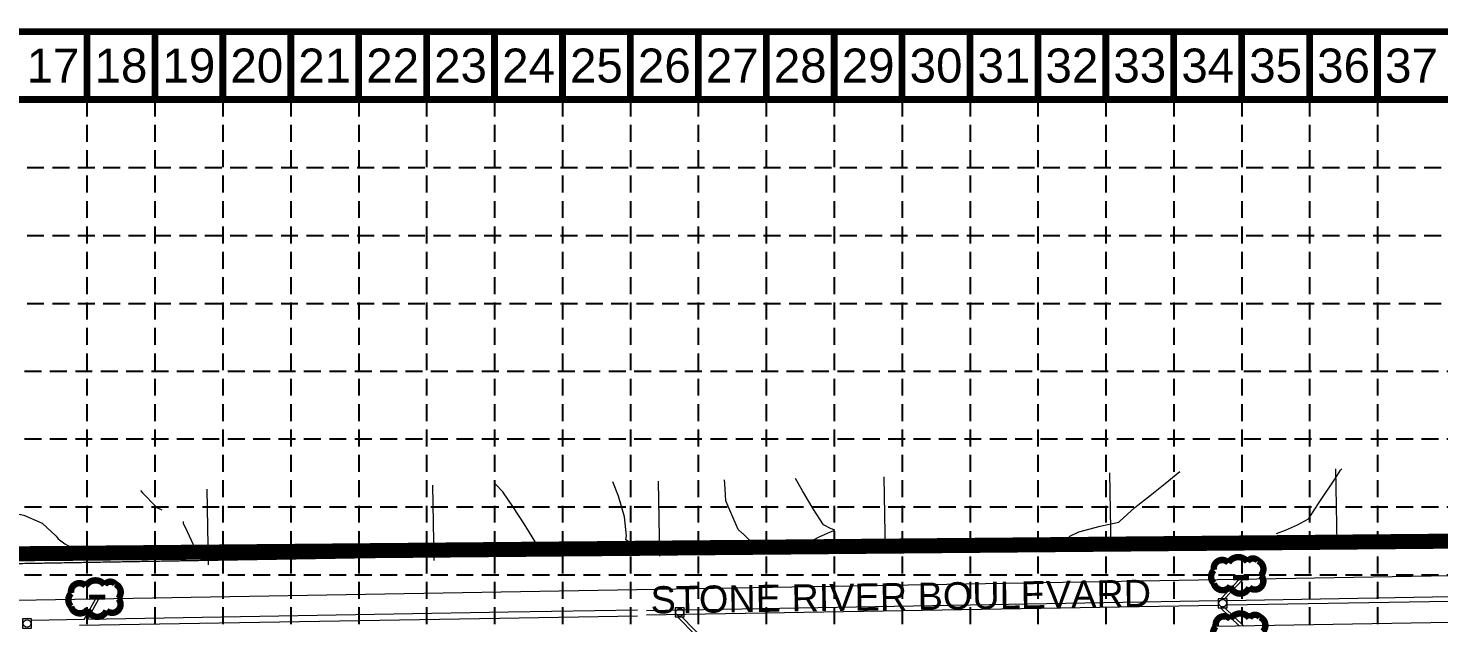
# Model space of a CAD drawing. Header units: inches. Extents: x 5793 to 8686, y 17256 to 19065.
# Drawn here: x 6569 to 7506, y 18670 to 19065 of the extents above; entities that cross this region are included whole.
import ezdxf
from ezdxf.enums import TextEntityAlignment as Align

# ---------------------------------------------------------------- set-up
doc = ezdxf.new("R2010")
doc.units = ezdxf.units.IN
doc.header["$MEASUREMENT"] = 0
for name, pattern in [('DASHED', [0.75, 0.5, -0.25]), ('DASHED2', [0.375, 0.25, -0.125]), ('HIDDEN', [0.375, 0.25, -0.125])]:
    doc.linetypes.add(name, pattern=pattern)
for name, color, linetype in [('1 LIMITS OF DISTURBANCE', 1, 'DASHED'), ('BASE', 7, 'Continuous'), ('E-Cont-Inter', 253, 'DASHED2'), ('E-Lots', 253, 'Continuous'), ('GRID', 254, 'HIDDEN'), ('LEGEND', 7, 'Continuous'), ('P-INLET-10FT', 7, 'Continuous'), ('P-PAVE', 4, 'Continuous'), ('P-STM PIPE', 7, 'Continuous')]:
    doc.layers.add(name, color=color, linetype=linetype)
for name, color, linetype, lineweight in [('P-BNDRY-LINE', 1, 'Continuous', 80), ('P-PHASE 1 BNDRY', 7, 'DASHED2', 40), ('P-STREET NAMES', 2, 'Continuous', 20)]:
    doc.layers.add(name, color=color, linetype=linetype, lineweight=lineweight)
doc.styles.get("Standard").update_dxf_attribs({"font": 'ARIAL.TTF'})

msp = doc.modelspace()

# ---------------------------------------------------------------- hatches: boundary and pattern name
at = {"layer": 'P-INLET-10FT', "linetype": 'Continuous', "lineweight": 0}
h = msp.add_hatch(dxfattribs=at)
h.set_pattern_fill('PLAST', color=5, scale=0.99996, angle=0.97662, style=0)
h.set_pattern_definition([(0.97662427, (-2511276.23797, -7064847.8113), (-0.004260950476, 0.249953684512), []), (0.97662427, (-2511276.2385, -7064847.78006), (-0.004260950476, 0.249953684512), []), (0.97662427, (-2511276.23904, -7064847.74881), (-0.004260950476, 0.249953684512), [])])
h.paths.add_polyline_path([(7369.54, 18701.2), (7369.58, 18698.7), (7379.58, 18698.87), (7379.54, 18701.37)])
h = msp.add_hatch(dxfattribs=at)
h.set_pattern_fill('PLAST', color=5, scale=0.99996, angle=-179.02338, style=0)
h.set_pattern_definition([(180.9766242168, (2525265.5034, 7102234.9168), (0.004260950243, -0.249953684516), []), (180.9766242168, (2525265.50394, 7102234.88555), (0.004260950243, -0.249953684516), []), (180.9766242168, (2525265.50447, 7102234.8543), (0.004260950243, -0.249953684516), [])])
h.paths.add_polyline_path([(6619.72, 18685.91), (6619.68, 18688.41), (6609.68, 18688.24), (6609.72, 18685.74)])

# ---------------------------------------------------------------- linework, layer by layer
at = {"layer": '1 LIMITS OF DISTURBANCE', "ltscale": 60, "const_width": 10}
msp.add_lwpolyline([(7931.85, 18727.95), (6121.08, 18711.97), (6128.36, 17975.98), (6259.54, 17975.43), (6270.58, 17885.68), (6475.57, 17889.7), (6458.91, 18116.02), (6458.09, 18350.79), (6513.86, 18253.88), (6643.34, 18132.42), (6650.02, 18096.76), (7215.23, 18022.41), (7465.81, 18260.46), (7462.07, 18328.54), (7457.7, 18647.85), (7841.35, 18651.88)], dxfattribs=at)
at = {"layer": 'BASE', "const_width": 4.51}
for points in [[(5795.68, 17257.98), (8683.68, 17257.98), (8683.68, 19062.98), (5795.68, 19062.98)], [(5840.81, 17303.1), (8638.56, 17303.1), (8638.56, 19017.85), (5840.81, 19017.85)]]:
    msp.add_lwpolyline(points, close=True, dxfattribs=at)
for points in [[(6607.93, 19017.85), (6607.93, 19062.98)], [(6653.06, 19017.85), (6653.06, 19062.98)], [(6698.18, 19017.85), (6698.18, 19062.98)], [(6743.31, 19017.85), (6743.31, 19062.98)], [(6788.43, 19017.85), (6788.43, 19062.98)], [(6833.56, 19017.85), (6833.56, 19062.98)], [(6878.68, 19017.85), (6878.68, 19062.98)], [(6923.81, 19017.85), (6923.81, 19062.98)], [(6968.93, 19017.85), (6968.93, 19062.98)], [(7014.06, 19017.85), (7014.06, 19062.98)], [(7059.18, 19017.85), (7059.18, 19062.98)], [(7104.31, 19017.85), (7104.31, 19062.98)], [(7149.43, 19017.85), (7149.43, 19062.98)], [(7194.56, 19017.85), (7194.56, 19062.98)], [(7239.68, 19017.85), (7239.68, 19062.98)], [(7284.81, 19017.85), (7284.81, 19062.98)], [(7329.93, 19017.85), (7329.93, 19062.98)], [(7375.06, 19017.85), (7375.06, 19062.98)], [(7420.18, 19017.85), (7420.18, 19062.98)], [(7465.31, 19017.85), (7465.31, 19062.98)]]:
    msp.add_lwpolyline(points, dxfattribs=at)
at = {"layer": 'E-Cont-Inter', "color": 35, "linetype": 'Continuous', "lineweight": 0}
for points in [[(7398.22, 18729.45, 543.98), (7404.05, 18731.49, 543.98), (7412.1, 18735.22, 543.98), (7419.36, 18739.04, 543.98), (7419.65, 18739.29, 543.98), (7423.25, 18744.91, 543.98), (7426.86, 18750.54, 543.98), (7437.27, 18766.16, 543.98), (7440.8, 18771.38, 543.98), (7441.52, 18772.44, 543.98)], [(6906.68, 18721.81, 531.98), (6906.23, 18722.9, 531.98), (6905.43, 18724.21, 531.98), (6901.85, 18730.01, 531.98), (6898.26, 18735.81, 531.98), (6891.36, 18746.6, 531.98), (6884.12, 18756.98, 531.98), (6879.23, 18762.2, 531.98)], [(6969.57, 18722.78, 533.98), (6969.26, 18722.97, 533.98), (6965.93, 18725.05, 533.98), (6966.11, 18726.62, 533.98), (6966.24, 18727.75, 533.98), (6965.13, 18740.36, 533.98), (6961.05, 18754.14, 533.98), (6957.26, 18763.62, 533.98)], [(7048.94, 18724.02, 535.98), (7043.84, 18729.02, 535.98), (7043.39, 18729.33, 535.98), (7040.6, 18732.02, 535.98), (7034.94, 18744.96, 535.98), (7032.35, 18751.13, 535.98), (7031.84, 18759.04, 535.98), (7031.46, 18764.98, 535.98)], [(7089.89, 18724.65, 537.98), (7093.92, 18726.99, 537.98), (7101.78, 18730.38, 537.98), (7104.8, 18731.56, 537.98), (7103.31, 18732.14, 537.98), (7102.26, 18732.54, 537.98), (7097.32, 18735.12, 537.98), (7090.36, 18745.71, 537.98), (7083.26, 18757.74, 537.98), (7078.65, 18765.83, 537.98)], [(7260.54, 18727.31, 541.98), (7266.87, 18730.56, 541.98), (7280.97, 18734.33, 541.98), (7285.05, 18735.09, 541.98), (7293.46, 18736.95, 541.98), (7293.85, 18737.33, 541.98), (7304.05, 18746.59, 541.98), (7309.19, 18750.59, 541.98), (7314.33, 18754.6, 541.98), (7324.11, 18762.49, 541.98), (7333.93, 18770.48, 541.98)], [(6533.62, 18755.91, 525.98), (6533.66, 18755.72, 525.98), (6535.08, 18749.6, 525.98), (6535.16, 18749.25, 525.98), (6536.35, 18748.35, 525.98), (6537.17, 18747.99, 525.98), (6550.43, 18744.77, 525.98), (6558.15, 18743.13, 525.98), (6565.88, 18741.49, 525.98), (6578.2, 18736.31, 525.98), (6587.48, 18727.69, 525.98), (6588.81, 18725.72, 525.98), (6593.13, 18722.46, 525.98), (6595.56, 18721.26, 525.98), (6604.1, 18717.1, 525.98)], [(6643.58, 18757.91, 527.98), (6644.8, 18756.3, 527.98), (6653.8, 18747.08, 527.98), (6655.16, 18746.24, 527.98), (6657.59, 18745, 527.98)], [(6671.85, 18737.23, 527.98), (6671.85, 18736.7, 527.98), (6671.85, 18736.32, 527.98), (6674.46, 18730.64, 527.98), (6677.08, 18724.96, 527.98), (6679.51, 18719.54, 527.98), (6679.99, 18718.28, 527.98)]]:
    msp.add_polyline3d(points, dxfattribs=at)
at = {"layer": 'E-Lots', "linetype": 'Continuous', "lineweight": 0}
for p, q in [((7438.41, 18722.63), (7437.52, 18772.37)), ((6838.54, 18711.42), (6837.64, 18761.45)), ((6988.51, 18714.23), (6987.61, 18764.18)), ((7138.47, 18717.03), (7137.58, 18766.91)), ((7288.44, 18719.83), (7287.55, 18769.64)), ((6688.57, 18708.62), (6687.67, 18758.72))]:
    msp.add_line(p, q, dxfattribs=at)
at = {"layer": 'GRID', "color": 252, "linetype": 'HIDDEN', "ltscale": 45}
for p, q in [((6607.93, 19017.85), (6607.93, 17438.28)), ((6653.06, 19017.85), (6653.06, 17438.28)), ((6698.18, 19017.85), (6698.18, 17438.28)), ((6743.31, 19017.85), (6743.31, 17438.28)), ((6788.43, 19017.85), (6788.43, 17438.28)), ((6833.56, 19017.85), (6833.56, 17438.28)), ((6878.68, 19017.85), (6878.68, 17438.28)), ((6923.81, 19017.85), (6923.81, 17438.28)), ((6968.93, 19017.85), (6968.93, 17438.28)), ((7014.06, 19017.85), (7014.06, 17438.28)), ((7059.18, 19017.85), (7059.18, 17438.28)), ((7104.31, 19017.85), (7104.31, 17438.28)), ((7149.43, 19017.85), (7149.43, 17438.28)), ((7194.56, 19017.85), (7194.56, 17438.28)), ((7239.68, 19017.85), (7239.68, 17438.28)), ((7284.81, 19017.85), (7284.81, 17438.28)), ((7329.93, 19017.85), (7329.93, 17438.28)), ((7375.06, 19017.85), (7375.06, 17438.28)), ((7420.18, 19017.85), (7420.18, 17438.28)), ((7465.31, 19017.85), (7465.31, 17438.28)), ((5842.47, 18972.58), (8640.22, 18972.58)), ((5842.47, 18927.45), (8640.22, 18927.45)), ((5842.47, 18882.33), (8640.22, 18882.33)), ((5840.81, 18837.35), (8638.56, 18837.35)), ((5840.81, 18792.23), (8638.56, 18792.23)), ((5840.81, 18747.1), (8638.56, 18747.1)), ((5840.81, 18701.98), (8638.56, 18701.98))]:
    msp.add_line(p, q, dxfattribs=at)
at = {"layer": 'LEGEND', "color": 170, "ltscale": 100, "const_width": 4.28}
for points in [[(7366.27, 18709.9, 0.520567), (7366.27, 18709.9, 0.765195), (7356.59, 18705.03, 0.417879), (7356.53, 18696.26, 0.6649), (7367.59, 18694.57, 0.744833), (7380.06, 18693.53, 0.975642), (7387.83, 18701.55, 0.520567), (7385.9, 18711.22, 0.520567), (7378.8, 18710.58, 0.540264), (7366.27, 18709.9)], [(6607.09, 18694.47, 0.520567), (6607.09, 18694.47, 0.765195), (6597.41, 18689.6, 0.417879), (6597.35, 18680.84, 0.6649), (6608.41, 18679.15, 0.744833), (6620.89, 18678.1, 0.975642), (6628.66, 18686.13, 0.520567), (6626.72, 18695.8, 0.520567), (6619.63, 18695.15, 0.540264), (6607.09, 18694.47)], [(7367.57, 18672.45, 0.520567), (7367.57, 18672.45, 0.765195), (7357.89, 18667.58, 0.417879), (7357.83, 18658.81, 0.6649), (7368.89, 18657.12, 0.744833), (7381.36, 18656.08, 0.975642), (7389.13, 18664.1, 0.520567), (7387.2, 18673.77, 0.520567), (7380.1, 18673.13, 0.540264), (7367.57, 18672.45)]]:
    msp.add_lwpolyline(points, format="xyb", close=True, dxfattribs=at)
at = {"layer": 'P-BNDRY-LINE', "color": 7, "linetype": 'Continuous', "lineweight": 0}
msp.add_lwpolyline([(5851.93, 18697.33), (8497.18, 18742.42), (8513.55, 17899.75)], dxfattribs=at)
at = {"layer": 'P-INLET-10FT', "color": 5, "linetype": 'Continuous', "lineweight": 0}
for points in [[(7369.54, 18701.2), (7369.58, 18698.7), (7379.58, 18698.87), (7379.54, 18701.37), (7369.54, 18701.2)], [(6619.72, 18685.91), (6619.68, 18688.41), (6609.68, 18688.24), (6609.72, 18685.74), (6619.72, 18685.91)]]:
    msp.add_lwpolyline(points, close=True, dxfattribs=at)
at = {"layer": 'P-PAVE', "color": 7, "linetype": 'Continuous', "lineweight": 0}
for p, q in [((7838.14, 18706.68), (6349.26, 18681.3)), ((7838.67, 18675.69), (7357.84, 18667.49))]:
    msp.add_line(p, q, dxfattribs=at)
at = {"layer": 'P-PHASE 1 BNDRY', "linetype": 'Continuous', "lineweight": 0}
msp.add_lwpolyline([(7837.72, 18731.18), (6306.87, 18705.08, 0.682262)], format="xyb", dxfattribs=at)
at = {"layer": 'P-STM PIPE', "color": 5, "linetype": 'Continuous', "lineweight": 0}
for p, q in [((7373.35, 18698.76), (7361.14, 18686.02)), ((7375.81, 18698.8), (7363.56, 18686.02)), ((7739.94, 18691.01), (7365.45, 18684.62)), ((7734.39, 18687.91), (7365.45, 18681.62)), ((6606, 18672.18), (6613.57, 18685.81)), ((6608.31, 18672.22), (6615.88, 18685.85)), ((6887.95, 18676.98), (6608.31, 18672.22)), ((6973.72, 18678.45), (6887.95, 18676.98)), ((7359.45, 18684.52), (6979.72, 18678.05)), ((7359.46, 18681.52), (6979.72, 18675.05)), ((7359.45, 18681.53), (7359.46, 18681.52)), ((7373.69, 18667.76), (7361.01, 18680.02)), ((7376.52, 18667.81), (7363.89, 18680.02)), ((6606, 18672.18), (6571.11, 18671.58)), ((6882.06, 18672.88), (6602.94, 18668.12)), ((6973.72, 18674.45), (6882.06, 18672.88)), ((7000.29, 18673.87), (7135.38, 18536.48)), ((7003.09, 18673.87), (7136.89, 18537.79))]:
    msp.add_line(p, q, dxfattribs=at)
for points in [[(6998.69, 18679.87), (6998.69, 18673.87), (7004.69, 18673.87), (7004.69, 18679.87), (6998.69, 18679.87)], [(7359.45, 18686.02), (7359.45, 18680.02), (7365.45, 18680.02), (7365.45, 18686.02), (7359.45, 18686.02)], [(6565.11, 18672.53), (6565.11, 18666.53), (6571.11, 18666.53), (6571.11, 18672.53), (6565.11, 18672.53)]]:
    msp.add_lwpolyline(points, close=True, dxfattribs=at)
for centre in [(7001.69, 18676.87), (7362.45, 18683.02), (6568.11, 18669.53)]:
    msp.add_circle(centre, 2.5, dxfattribs=at)

# ---------------------------------------------------------------- texts
at = {"layer": 'BASE'}
for s, p in [('17', (6585.37, 19040.41)), ('18', (6630.5, 19040.41)), ('19', (6675.62, 19040.41)), ('20', (6720.75, 19040.41)), ('21', (6765.87, 19040.41)), ('22', (6811, 19040.41)), ('23', (6856.12, 19040.41)), ('24', (6901.25, 19040.41)), ('25', (6946.37, 19040.41)), ('26', (6991.5, 19040.41)), ('27', (7036.62, 19040.41)), ('28', (7081.75, 19040.41)), ('29', (7126.87, 19040.41)), ('30', (7172, 19040.41)), ('31', (7217.12, 19040.41)), ('32', (7262.25, 19040.41)), ('33', (7307.37, 19040.41)), ('34', (7352.5, 19040.41)), ('35', (7397.62, 19040.41)), ('36', (7442.75, 19040.41)), ('37', (7487.87, 19040.41))]:
    msp.add_text(s, height=22.563, dxfattribs=at).set_placement(p, align=Align.MIDDLE_CENTER)
at = {"layer": 'P-STREET NAMES', "color": 7, "linetype": 'Continuous', "lineweight": 0, "insert": (6982.22, 18694.21), "char_height": 17.9993, "width": 372.1464, "attachment_point": 1, "rotation": 0.77792}
msp.add_mtext('STONE RIVER BOULEVARD', dxfattribs=at)

doc.saveas('drawing.dxf')
